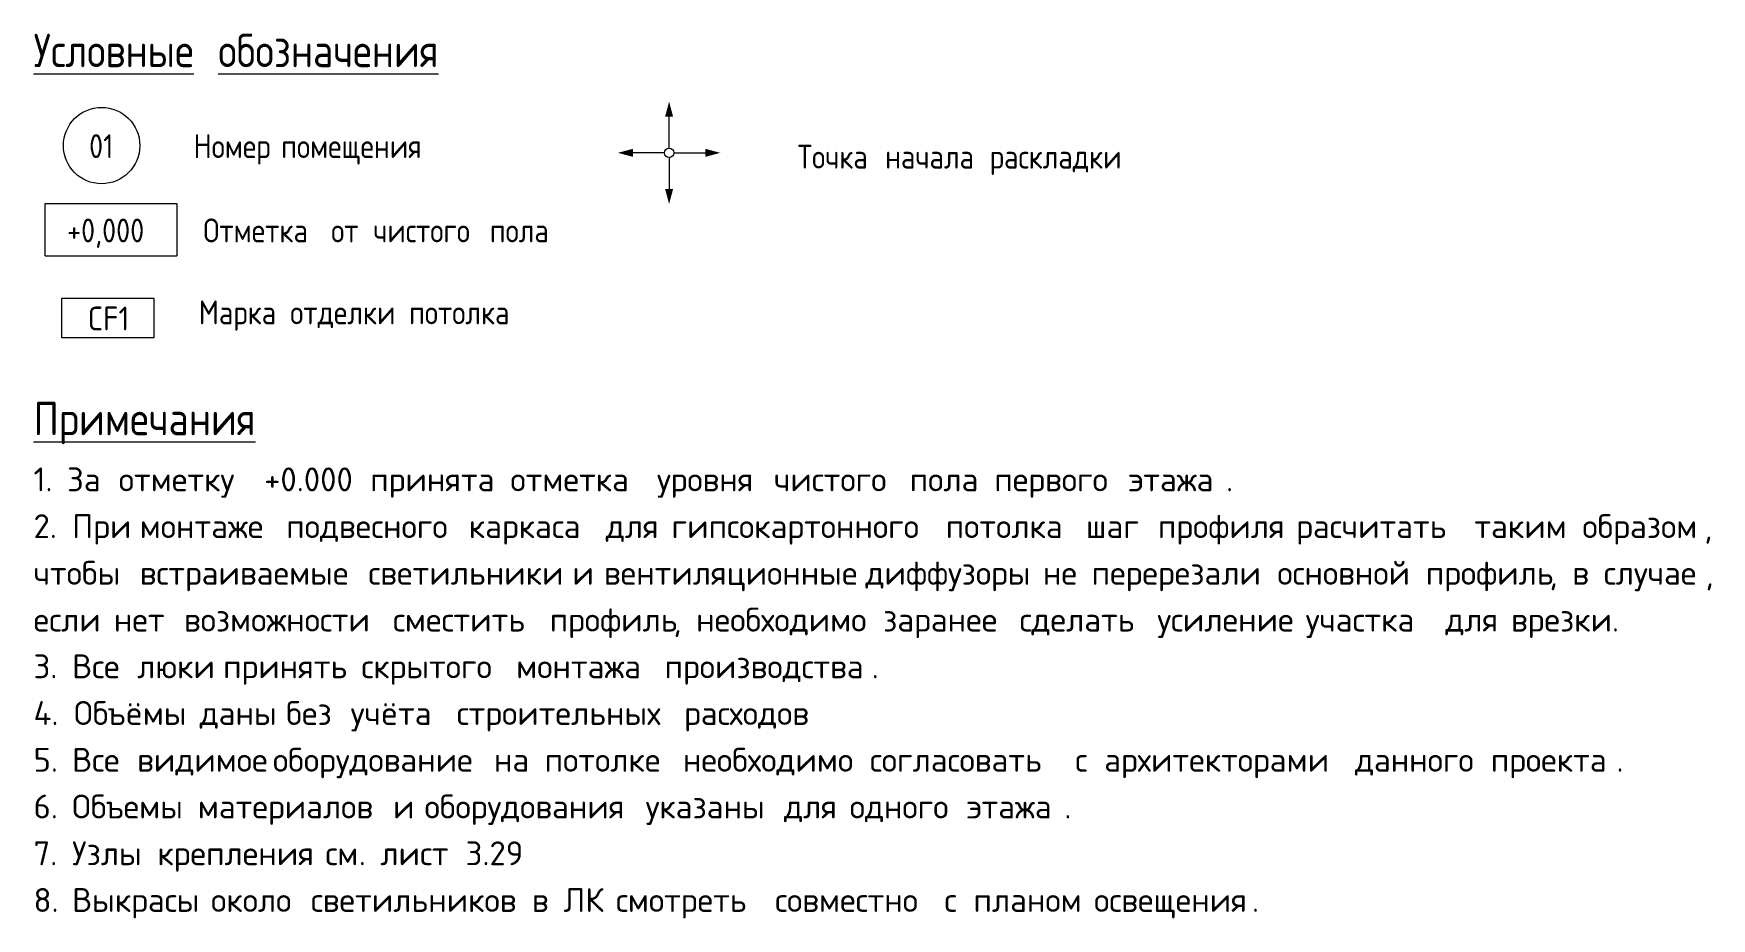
# Model space of a CAD drawing. Header units: millimetres. Extents: x 81676 to 276943, y -8553 to 29000.
# Drawn here: x 127127.6 to 127303.3, y 2923.4 to 3016 of the extents above; entities that cross this region are included whole.
import ezdxf

# ---------------------------------------------------------------- set-up
doc = ezdxf.new("R2010")
doc.units = ezdxf.units.MM
doc.layers.add('A-DETL', color=7, linetype='Continuous', lineweight=9)
doc.layers.add('G-ANNO-TEXT', color=7, linetype='Continuous', lineweight=9)
doc.layers.add('A-DETL-GENF-2', color=1, linetype='Continuous', lineweight=9, true_color=0xff0000)
doc.styles.add('GOST Common_3', font='GOST_Common.ttf', dxfattribs={"width": 0.9, "height": 3.5})
doc.styles.add('GOST Common_4', font='GOST_Common.ttf', dxfattribs={"width": 0.9, "height": 2.5})
doc.styles.add('ISOCPEUR_3', font='isocpeur.ttf', dxfattribs={"width": 0.9, "height": 2.5})
doc.styles.add('ISOCPEUR_4', font='isocpeur.ttf', dxfattribs={"height": 2.5})

msp = doc.modelspace()

# ---------------------------------------------------------------- hatches: boundary and pattern name
at = {"layer": 'A-DETL-GENF-2'}
for points in [[(127193.76, 3007.34), (127194.6, 3007.34), (127194.18, 3008.91)], [(127190.39, 3003.13), (127190.39, 3003.97), (127188.82, 3003.55)], [(127197.97, 3003.13), (127199.54, 3003.55), (127197.97, 3003.97)], [(127194.18, 2998.19), (127194.6, 2999.76), (127193.76, 2999.76)]]:
    msp.add_hatch(color=256, dxfattribs=at).paths.add_polyline_path(points)

# ---------------------------------------------------------------- linework, layer by layer
at = {"layer": 'A-DETL'}
for p, q in [((127194.18, 3004.05), (127194.18, 3007.34)), ((127193.68, 3003.55), (127190.39, 3003.55)), ((127194.18, 3003.05), (127194.18, 2999.76)), ((127194.68, 3003.55), (127197.97, 3003.55)), ((127128.83, 2998.25), (127142.63, 2998.25)), ((127128.83, 2992.75), (127128.83, 2998.25)), ((127142.63, 2998.25), (127142.63, 2992.75)), ((127128.83, 2992.75), (127142.63, 2992.75)), ((127130.59, 2988.32), (127140.23, 2988.32)), ((127130.59, 2984.19), (127130.59, 2988.32)), ((127140.23, 2988.32), (127140.23, 2984.19)), ((127140.23, 2984.19), (127130.59, 2984.19))]:
    msp.add_line(p, q, dxfattribs=at)
for centre, radius in [((127134.75, 3004.31), 4), ((127194.18, 3003.55), 0.5)]:
    msp.add_circle(centre, radius, dxfattribs=at)

# ---------------------------------------------------------------- texts
at = {"layer": 'G-ANNO-TEXT', "attachment_point": 1}
for s, insert, char_height, width, style in [('\\LУсловные', (127127.62, 3016.02), 3.5, 22.1506, 'GOST Common_3'), ('\\L\\fGOST Common|b0|i0|c204|p34|;\\W.9;\\L ', (127145.9, 3016.02), 3.5, 1.2987, 'GOST Common_3'), ('\\Lобозначения', (127146.97, 3016.02), 3.5, 30.1595, 'GOST Common_3'), ('01', (127133.44, 3005.5), 2.5, 3.319, 'GOST Common_4'), ('Номер', (127144.38, 3005.5), 2.5, 10.1734, 'GOST Common_4'), ('\\fGOST Common|b0|i0|c204|p34|;\\W.9; ', (127152.78, 3005.5), 2.5, 0.938, 'GOST Common_4'), ('помещения', (127153.55, 3005.5), 2.5, 18.543, 'GOST Common_4'), ('Точка', (127207.63, 3004.4), 2.5, 10.1734, 'GOST Common_4'), ('\\fGOST Common|b0|i0|c204|p34|;\\W.9; ', (127216.03, 3004.4), 2.5, 0.938, 'GOST Common_4'), ('начала', (127216.8, 3004.4), 2.5, 12.338, 'GOST Common_4'), ('\\fGOST Common|b0|i0|c204|p34|;\\W.9; ', (127226.98, 3004.4), 2.5, 0.938, 'GOST Common_4'), ('раскладки', (127227.75, 3004.4), 2.5, 17.6772, 'GOST Common_4'), ('+0,000', (127131.14, 2996.67), 2.5, 10.6785, 'GOST Common_4'), ('Отметка', (127145.4, 2996.67), 2.5, 15.2962, 'GOST Common_4'), ('\\fGOST Common|b0|i0|c204|p34|;\\W.9; ', (127158.02, 2996.67), 2.5, 0.938, 'GOST Common_4'), ('от', (127158.79, 2996.67), 2.5, 4.4013, 'GOST Common_4'), ('\\fGOST Common|b0|i0|c204|p34|;\\W.9; ', (127162.42, 2996.67), 2.5, 0.938, 'GOST Common_4'), ('чистого', (127163.2, 2996.67), 2.5, 13.8532, 'GOST Common_4'), ('\\fGOST Common|b0|i0|c204|p34|;\\W.9; ', (127174.63, 2996.67), 2.5, 0.938, 'GOST Common_4'), ('пола', (127175.4, 2996.67), 2.5, 8.0089, 'GOST Common_4'), ('\\fGOST Common|b0|i0|c204|p34|;\\W.9; ', (127182.01, 2996.67), 2.5, 0.938, 'GOST Common_4'), ('CF1', (127133.29, 2987.45), 2.5, 5.2671, 'ISOCPEUR_3'), ('Марка', (127144.92, 2988.09), 2.5, 10.6785, 'GOST Common_4'), ('\\fGOST Common|b0|i0|c204|p34|;\\W.9; ', (127153.73, 2988.09), 2.5, 0.938, 'GOST Common_4'), ('отделки', (127154.5, 2988.09), 2.5, 14.1418, 'GOST Common_4'), ('\\fGOST Common|b0|i0|c204|p34|;\\W.9; ', (127166.17, 2988.09), 2.5, 0.938, 'GOST Common_4'), ('потолка', (127166.94, 2988.09), 2.5, 14.3582, 'GOST Common_4'), ('\\LПримечания', (127127.62, 2977.47), 3.5, 28.4278, 'GOST Common_3'), ('1. ', (127127.62, 2970.6), 2.5, 4.2489, 'ISOCPEUR_4'), ('За', (127131.13, 2970.6), 2.5, 4.73, 'ISOCPEUR_4'), ('\\fISOCPEUR|b0|i0|c204|p34|; ', (127135.03, 2970.6), 2.5, 1.8439, 'ISOCPEUR_4'), ('отметку', (127136.55, 2970.6), 2.5, 16.5148, 'ISOCPEUR_4'), (' +0.000 ', (127150.18, 2970.6), 2.5, 15.3924, 'ISOCPEUR_4'), ('принята', (127162.88, 2970.6), 2.5, 15.9536, 'ISOCPEUR_4'), ('\\fISOCPEUR|b0|i0|c204|p34|; ', (127176.04, 2970.6), 2.5, 1.8439, 'ISOCPEUR_4'), ('отметка', (127177.56, 2970.6), 2.5, 16.7553, 'ISOCPEUR_4'), ('\\fISOCPEUR|b0|i0|c204|p34|; ', (127191.39, 2970.6), 2.5, 1.8439, 'ISOCPEUR_4'), ('уровня', (127192.91, 2970.6), 2.5, 12.9873, 'ISOCPEUR_4'), ('\\fISOCPEUR|b0|i0|c204|p34|; ', (127203.63, 2970.6), 2.5, 1.8439, 'ISOCPEUR_4'), ('чистого', (127205.15, 2970.6), 2.5, 15.3924, 'ISOCPEUR_4'), ('\\fISOCPEUR|b0|i0|c204|p34|; ', (127217.85, 2970.6), 2.5, 1.8439, 'ISOCPEUR_4'), ('пола', (127219.37, 2970.6), 2.5, 8.8987, 'ISOCPEUR_4'), ('\\fISOCPEUR|b0|i0|c204|p34|; ', (127226.71, 2970.6), 2.5, 1.8439, 'ISOCPEUR_4'), ('первого', (127228.23, 2970.6), 2.5, 15.1519, 'ISOCPEUR_4'), ('\\fISOCPEUR|b0|i0|c204|p34|; ', (127240.73, 2970.6), 2.5, 1.8439, 'ISOCPEUR_4'), ('этажа', (127242.26, 2970.6), 2.5, 12.4262, 'ISOCPEUR_4'), ('\\fISOCPEUR|b0|i0|c204|p34|;.', (127252.51, 2970.6), 2.5, 0.8819, 'ISOCPEUR_4'), ('2. ', (127127.62, 2965.7), 2.5, 4.8903, 'ISOCPEUR_4'), ('При', (127131.66, 2965.7), 2.5, 6.7342, 'ISOCPEUR_4'), ('\\fISOCPEUR|b0|i0|c204|p34|; ', (127137.22, 2965.7), 2.5, 1.8439, 'ISOCPEUR_4'), ('монтаже', (127138.74, 2965.7), 2.5, 16.7553, 'ISOCPEUR_4'), ('\\fISOCPEUR|b0|i0|c204|p34|; ', (127152.56, 2965.7), 2.5, 1.8439, 'ISOCPEUR_4'), ('подвесного', (127154.08, 2965.7), 2.5, 21.3249, 'ISOCPEUR_4'), ('\\fISOCPEUR|b0|i0|c204|p34|; ', (127171.68, 2965.7), 2.5, 1.8439, 'ISOCPEUR_4'), ('каркаса', (127173.2, 2965.7), 2.5, 15.5527, 'ISOCPEUR_4'), ('\\fISOCPEUR|b0|i0|c204|p34|; ', (127186.03, 2965.7), 2.5, 1.8439, 'ISOCPEUR_4'), ('для', (127187.55, 2965.7), 2.5, 6.4937, 'ISOCPEUR_4'), ('\\fISOCPEUR|b0|i0|c204|p34|; ', (127192.91, 2965.7), 2.5, 1.8439, 'ISOCPEUR_4'), ('гипсокартонного', (127194.43, 2965.7), 2.5, 32.9494, 'ISOCPEUR_4'), ('\\fISOCPEUR|b0|i0|c204|p34|; ', (127221.62, 2965.7), 2.5, 1.8439, 'ISOCPEUR_4'), ('потолка', (127223.14, 2965.7), 2.5, 15.9536, 'ISOCPEUR_4'), ('\\fISOCPEUR|b0|i0|c204|p34|; ', (127236.3, 2965.7), 2.5, 1.8439, 'ISOCPEUR_4'), ('шаг', (127237.82, 2965.7), 2.5, 7.2954, 'ISOCPEUR_4'), ('\\fISOCPEUR|b0|i0|c204|p34|; ', (127243.84, 2965.7), 2.5, 1.8439, 'ISOCPEUR_4'), ('профиля', (127245.36, 2965.7), 2.5, 15.7131, 'ISOCPEUR_4'), ('\\fISOCPEUR|b0|i0|c204|p34|; ', (127258.33, 2965.7), 2.5, 1.8439, 'ISOCPEUR_4'), ('расчитать', (127259.85, 2965.7), 2.5, 20.7637, 'ISOCPEUR_4'), ('\\fISOCPEUR|b0|i0|c204|p34|; ', (127276.98, 2965.7), 2.5, 1.8439, 'ISOCPEUR_4'), ('таким', (127278.5, 2965.7), 2.5, 11.865, 'ISOCPEUR_4'), ('\\fISOCPEUR|b0|i0|c204|p34|; ', (127288.29, 2965.7), 2.5, 1.8439, 'ISOCPEUR_4'), ('образом', (127289.81, 2965.7), 2.5, 15.4726, 'ISOCPEUR_4'), (',  ', (127302.58, 2965.7), 2.5, 4.73, 'ISOCPEUR_4'), ('чтобы', (127127.62, 2960.81), 2.5, 11.6245, 'ISOCPEUR_4'), ('\\fISOCPEUR|b0|i0|c204|p34|; ', (127137.22, 2960.81), 2.5, 1.8439, 'ISOCPEUR_4'), ('\\fISOCPEUR|b0|i0|c204|p34|; ', (127161.16, 2960.81), 2.5, 1.8439, 'ISOCPEUR_4'), ('\\fISOCPEUR|b0|i0|c204|p34|; ', (127182.53, 2960.81), 2.5, 1.8439, 'ISOCPEUR_4'), ('\\fISOCPEUR|b0|i0|c204|p34|; ', (127185.83, 2960.81), 2.5, 1.8439, 'ISOCPEUR_4'), ('\\fISOCPEUR|b0|i0|c204|p34|; ', (127213.22, 2960.81), 2.5, 1.8439, 'ISOCPEUR_4'), ('диффузоры', (127214.74, 2960.81), 2.5, 20.6835, 'ISOCPEUR_4'), ('\\fISOCPEUR|b0|i0|c204|p34|; ', (127231.8, 2960.81), 2.5, 1.8439, 'ISOCPEUR_4'), ('\\fISOCPEUR|b0|i0|c204|p34|; ', (127236.9, 2960.81), 2.5, 1.8439, 'ISOCPEUR_4'), ('\\fISOCPEUR|b0|i0|c204|p34|; ', (127256.34, 2960.81), 2.5, 1.8439, 'ISOCPEUR_4'), ('основной', (127257.87, 2960.81), 2.5, 16.9958, 'ISOCPEUR_4'), ('\\fISOCPEUR|b0|i0|c204|p34|; ', (127271.89, 2960.81), 2.5, 1.8439, 'ISOCPEUR_4'), ('профиль', (127273.41, 2960.81), 2.5, 15.7131, 'ISOCPEUR_4'), ('\\fISOCPEUR|b0|i0|c204|p34|; ', (127290.54, 2960.81), 2.5, 1.8439, 'ISOCPEUR_4'), ('встраиваемые', (127138.74, 2960.81), 2.5, 27.1772, 'ISOCPEUR_4'), ('светильники', (127162.68, 2960.81), 2.5, 24.0506, 'ISOCPEUR_4'), ('\\fISOCPEUR|b0|i0|c204|p34|;и', (127184.05, 2960.81), 2.5, 2.1646, 'ISOCPEUR_4'), ('вентиляционные', (127187.35, 2960.81), 2.5, 31.346, 'ISOCPEUR_4'), ('не', (127233.33, 2960.81), 2.5, 4.3291, 'ISOCPEUR_4'), ('перерезали', (127238.42, 2960.81), 2.5, 21.7257, 'ISOCPEUR_4'), ('\\fISOCPEUR|b0|i0|c204|p34|;в', (127288.76, 2960.81), 2.5, 2.1646, 'ISOCPEUR_4'), ('случае', (127292.06, 2960.81), 2.5, 12.9072, 'ISOCPEUR_4'), (', ', (127286.37, 2960.81), 2.5, 2.8861, 'ISOCPEUR_4'), (', ', (127302.71, 2960.81), 2.5, 2.8861, 'ISOCPEUR_4'), ('\\fISOCPEUR|b0|i0|c204|p34|; ', (127134.5, 2955.91), 2.5, 1.8439, 'ISOCPEUR_4'), ('\\fISOCPEUR|b0|i0|c204|p34|; ', (127141.85, 2955.91), 2.5, 1.8439, 'ISOCPEUR_4'), ('возможности', (127143.37, 2955.91), 2.5, 24.692, 'ISOCPEUR_4'), ('\\fISOCPEUR|b0|i0|c204|p34|; ', (127163.74, 2955.91), 2.5, 1.8439, 'ISOCPEUR_4'), ('\\fISOCPEUR|b0|i0|c204|p34|; ', (127180.14, 2955.91), 2.5, 1.8439, 'ISOCPEUR_4'), ('профиль', (127181.67, 2955.91), 2.5, 15.7131, 'ISOCPEUR_4'), ('необходимо', (127197.01, 2955.91), 2.5, 21.8861, 'ISOCPEUR_4'), ('\\fISOCPEUR|b0|i0|c204|p34|; ', (127215.07, 2955.91), 2.5, 1.8439, 'ISOCPEUR_4'), ('заранее', (127216.59, 2955.91), 2.5, 15.4726, 'ISOCPEUR_4'), ('\\fISOCPEUR|b0|i0|c204|p34|; ', (127229.36, 2955.91), 2.5, 1.8439, 'ISOCPEUR_4'), ('\\fISOCPEUR|b0|i0|c204|p34|; ', (127243.78, 2955.91), 2.5, 1.8439, 'ISOCPEUR_4'), ('\\fISOCPEUR|b0|i0|c204|p34|; ', (127259.32, 2955.91), 2.5, 1.8439, 'ISOCPEUR_4'), ('\\fISOCPEUR|b0|i0|c204|p34|; ', (127273.94, 2955.91), 2.5, 1.8439, 'ISOCPEUR_4'), ('\\fISOCPEUR|b0|i0|c204|p34|; ', (127280.82, 2955.91), 2.5, 1.8439, 'ISOCPEUR_4'), ('врезки', (127282.34, 2955.91), 2.5, 12.827, 'ISOCPEUR_4'), ('если', (127127.62, 2955.91), 2.5, 8.3376, 'ISOCPEUR_4'), ('нет', (127136.03, 2955.91), 2.5, 7.0549, 'ISOCPEUR_4'), ('сместить', (127165.26, 2955.91), 2.5, 18.038, 'ISOCPEUR_4'), ('сделать', (127230.88, 2955.91), 2.5, 15.6329, 'ISOCPEUR_4'), ('усиление', (127245.3, 2955.91), 2.5, 16.9958, 'ISOCPEUR_4'), ('участка', (127260.84, 2955.91), 2.5, 15.8734, 'ISOCPEUR_4'), ('для', (127275.46, 2955.91), 2.5, 6.4937, 'ISOCPEUR_4'), ('\\fISOCPEUR|b0|i0|c204|p34|;.', (127292.92, 2955.91), 2.5, 0.8819, 'ISOCPEUR_4'), (', ', (127194.63, 2955.91), 2.5, 2.8861, 'ISOCPEUR_4'), ('3. ', (127127.62, 2951.02), 2.5, 4.8903, 'ISOCPEUR_4'), ('Все', (127131.66, 2951.02), 2.5, 6.4135, 'ISOCPEUR_4'), ('\\fISOCPEUR|b0|i0|c204|p34|; ', (127136.95, 2951.02), 2.5, 1.8439, 'ISOCPEUR_4'), ('люки', (127138.47, 2951.02), 2.5, 9.0591, 'ISOCPEUR_4'), ('\\fISOCPEUR|b0|i0|c204|p34|; ', (127145.95, 2951.02), 2.5, 1.8439, 'ISOCPEUR_4'), ('принять', (127147.47, 2951.02), 2.5, 15.7131, 'ISOCPEUR_4'), ('\\fISOCPEUR|b0|i0|c204|p34|; ', (127160.43, 2951.02), 2.5, 1.8439, 'ISOCPEUR_4'), ('скрытого', (127161.95, 2951.02), 2.5, 17.7975, 'ISOCPEUR_4'), ('\\fISOCPEUR|b0|i0|c204|p34|; ', (127176.64, 2951.02), 2.5, 1.8439, 'ISOCPEUR_4'), ('монтажа', (127178.16, 2951.02), 2.5, 16.9958, 'ISOCPEUR_4'), ('\\fISOCPEUR|b0|i0|c204|p34|; ', (127192.18, 2951.02), 2.5, 1.8439, 'ISOCPEUR_4'), ('производства', (127193.7, 2951.02), 2.5, 26.2954, 'ISOCPEUR_4'), ('\\fISOCPEUR|b0|i0|c204|p34|;.', (127215.4, 2951.02), 2.5, 0.8819, 'ISOCPEUR_4'), ('4. ', (127127.62, 2946.13), 2.5, 5.1308, 'ISOCPEUR_4'), ('Объёмы', (127131.86, 2946.13), 2.5, 14.1097, 'ISOCPEUR_4'), ('\\fISOCPEUR|b0|i0|c204|p34|; ', (127143.5, 2946.13), 2.5, 1.8439, 'ISOCPEUR_4'), ('даны', (127145.02, 2946.13), 2.5, 9.1392, 'ISOCPEUR_4'), ('\\fISOCPEUR|b0|i0|c204|p34|; ', (127152.56, 2946.13), 2.5, 1.8439, 'ISOCPEUR_4'), ('без', (127154.08, 2946.13), 2.5, 6.3333, 'ISOCPEUR_4'), ('\\fISOCPEUR|b0|i0|c204|p34|; ', (127159.31, 2946.13), 2.5, 1.8439, 'ISOCPEUR_4'), ('учёта', (127160.83, 2946.13), 2.5, 11.6245, 'ISOCPEUR_4'), ('\\fISOCPEUR|b0|i0|c204|p34|; ', (127170.42, 2946.13), 2.5, 1.8439, 'ISOCPEUR_4'), ('строительных', (127171.94, 2946.13), 2.5, 27.0169, 'ISOCPEUR_4'), ('\\fISOCPEUR|b0|i0|c204|p34|; ', (127194.23, 2946.13), 2.5, 1.8439, 'ISOCPEUR_4'), ('расходов', (127195.75, 2946.13), 2.5, 17.2363, 'ISOCPEUR_4'), ('5. ', (127127.62, 2941.23), 2.5, 4.8903, 'ISOCPEUR_4'), ('Все', (127131.66, 2941.23), 2.5, 6.4135, 'ISOCPEUR_4'), ('\\fISOCPEUR|b0|i0|c204|p34|; ', (127136.95, 2941.23), 2.5, 1.8439, 'ISOCPEUR_4'), ('видимое', (127138.47, 2941.23), 2.5, 15.3924, 'ISOCPEUR_4'), ('\\fISOCPEUR|b0|i0|c204|p34|; ', (127151.17, 2941.23), 2.5, 1.8439, 'ISOCPEUR_4'), ('оборудование', (127152.69, 2941.23), 2.5, 26.2152, 'ISOCPEUR_4'), ('\\fISOCPEUR|b0|i0|c204|p34|; ', (127174.32, 2941.23), 2.5, 1.8439, 'ISOCPEUR_4'), ('на', (127175.84, 2941.23), 2.5, 4.5696, 'ISOCPEUR_4'), ('\\fISOCPEUR|b0|i0|c204|p34|; ', (127179.62, 2941.23), 2.5, 1.8439, 'ISOCPEUR_4'), ('потолке', (127181.14, 2941.23), 2.5, 15.7131, 'ISOCPEUR_4'), ('\\fISOCPEUR|b0|i0|c204|p34|; ', (127194.1, 2941.23), 2.5, 1.8439, 'ISOCPEUR_4'), ('необходимо', (127195.62, 2941.23), 2.5, 21.8861, 'ISOCPEUR_4'), ('\\fISOCPEUR|b0|i0|c204|p34|; ', (127213.68, 2941.23), 2.5, 1.8439, 'ISOCPEUR_4'), ('согласовать', (127215.2, 2941.23), 2.5, 24.211, 'ISOCPEUR_4'), ('\\fISOCPEUR|b0|i0|c204|p34|; ', (127235.18, 2941.23), 2.5, 1.8439, 'ISOCPEUR_4'), ('\\fISOCPEUR|b0|i0|c204|p34|;с', (127236.7, 2941.23), 2.5, 1.8439, 'ISOCPEUR_4'), ('\\fISOCPEUR|b0|i0|c204|p34|; ', (127238.22, 2941.23), 2.5, 1.8439, 'ISOCPEUR_4'), ('архитекторами', (127239.74, 2941.23), 2.5, 29.9831, 'ISOCPEUR_4'), ('\\fISOCPEUR|b0|i0|c204|p34|; ', (127264.48, 2941.23), 2.5, 1.8439, 'ISOCPEUR_4'), ('данного', (127266, 2941.23), 2.5, 15.3924, 'ISOCPEUR_4'), ('\\fISOCPEUR|b0|i0|c204|p34|; ', (127278.7, 2941.23), 2.5, 1.8439, 'ISOCPEUR_4'), ('проекта', (127280.22, 2941.23), 2.5, 15.9536, 'ISOCPEUR_4'), ('\\fISOCPEUR|b0|i0|c204|p34|;.', (127293.39, 2941.23), 2.5, 0.8819, 'ISOCPEUR_4'), ('6. ', (127127.62, 2936.34), 2.5, 4.8903, 'ISOCPEUR_4'), ('Объемы', (127131.66, 2936.34), 2.5, 14.1097, 'ISOCPEUR_4'), ('\\fISOCPEUR|b0|i0|c204|p34|; ', (127143.3, 2936.34), 2.5, 1.8439, 'ISOCPEUR_4'), ('\\fISOCPEUR|b0|i0|c204|p34|; ', (127163.74, 2936.34), 2.5, 1.8439, 'ISOCPEUR_4'), ('\\fISOCPEUR|b0|i0|c204|p34|; ', (127167.05, 2936.34), 2.5, 1.8439, 'ISOCPEUR_4'), ('оборудования', (127168.57, 2936.34), 2.5, 26.2152, 'ISOCPEUR_4'), ('\\fISOCPEUR|b0|i0|c204|p34|; ', (127190.2, 2936.34), 2.5, 1.8439, 'ISOCPEUR_4'), ('\\fISOCPEUR|b0|i0|c204|p34|; ', (127204.68, 2936.34), 2.5, 1.8439, 'ISOCPEUR_4'), ('\\fISOCPEUR|b0|i0|c204|p34|; ', (127211.56, 2936.34), 2.5, 1.8439, 'ISOCPEUR_4'), ('\\fISOCPEUR|b0|i0|c204|p34|; ', (127223.8, 2936.34), 2.5, 1.8439, 'ISOCPEUR_4'), ('материалов', (127144.82, 2936.34), 2.5, 22.9283, 'ISOCPEUR_4'), ('\\fISOCPEUR|b0|i0|c204|p34|;и', (127165.26, 2936.34), 2.5, 2.1646, 'ISOCPEUR_4'), ('указаны', (127191.72, 2936.34), 2.5, 15.7131, 'ISOCPEUR_4'), ('для', (127206.21, 2936.34), 2.5, 6.4937, 'ISOCPEUR_4'), ('одного', (127213.09, 2936.34), 2.5, 12.9873, 'ISOCPEUR_4'), ('этажа', (127225.32, 2936.34), 2.5, 12.4262, 'ISOCPEUR_4'), ('\\fISOCPEUR|b0|i0|c204|p34|;.', (127235.57, 2936.34), 2.5, 0.8819, 'ISOCPEUR_4'), ('7. ', (127127.62, 2931.44), 2.5, 4.8903, 'ISOCPEUR_4'), ('Узлы', (127131.66, 2931.44), 2.5, 8.9789, 'ISOCPEUR_4'), ('\\fISOCPEUR|b0|i0|c204|p34|; ', (127139.07, 2931.44), 2.5, 1.8439, 'ISOCPEUR_4'), ('\\fISOCPEUR|b0|i0|c204|p34|; ', (127156.66, 2931.44), 2.5, 1.8439, 'ISOCPEUR_4'), (' 3.29', (127171.28, 2931.44), 2.5, 9.2194, 'ISOCPEUR_4'), ('крепления', (127140.59, 2931.44), 2.5, 19.481, 'ISOCPEUR_4'), ('см', (127158.18, 2931.44), 2.5, 4.2489, 'ISOCPEUR_4'), ('. ', (127161.69, 2931.44), 2.5, 2.7257, 'ISOCPEUR_4'), ('лист', (127163.94, 2931.44), 2.5, 8.8987, 'ISOCPEUR_4'), ('8. ', (127127.62, 2926.55), 2.5, 4.8903, 'ISOCPEUR_4'), ('Выкрасы', (127131.66, 2926.55), 2.5, 15.7932, 'ISOCPEUR_4'), ('\\fISOCPEUR|b0|i0|c204|p34|; ', (127144.69, 2926.55), 2.5, 1.8439, 'ISOCPEUR_4'), ('около', (127146.21, 2926.55), 2.5, 10.8228, 'ISOCPEUR_4'), ('\\fISOCPEUR|b0|i0|c204|p34|; ', (127155.14, 2926.55), 2.5, 1.8439, 'ISOCPEUR_4'), ('светильников', (127156.66, 2926.55), 2.5, 26.2152, 'ISOCPEUR_4'), ('\\fISOCPEUR|b0|i0|c204|p34|; ', (127178.29, 2926.55), 2.5, 1.8439, 'ISOCPEUR_4'), ('\\fISOCPEUR|b0|i0|c204|p34|;в', (127179.81, 2926.55), 2.5, 2.1646, 'ISOCPEUR_4'), ('\\fISOCPEUR|b0|i0|c204|p34|; ', (127181.6, 2926.55), 2.5, 1.8439, 'ISOCPEUR_4'), ('ЛК', (127183.12, 2926.55), 2.5, 4.8101, 'ISOCPEUR_4'), ('\\fISOCPEUR|b0|i0|c204|p34|; ', (127187.09, 2926.55), 2.5, 1.8439, 'ISOCPEUR_4'), ('смотреть', (127188.61, 2926.55), 2.5, 18.3586, 'ISOCPEUR_4'), ('\\fISOCPEUR|b0|i0|c204|p34|; ', (127203.76, 2926.55), 2.5, 1.8439, 'ISOCPEUR_4'), ('совместно', (127205.28, 2926.55), 2.5, 19.6413, 'ISOCPEUR_4'), ('\\fISOCPEUR|b0|i0|c204|p34|; ', (127221.49, 2926.55), 2.5, 1.8439, 'ISOCPEUR_4'), ('\\fISOCPEUR|b0|i0|c204|p34|;с', (127223.01, 2926.55), 2.5, 1.8439, 'ISOCPEUR_4'), ('\\fISOCPEUR|b0|i0|c204|p34|; ', (127224.53, 2926.55), 2.5, 1.8439, 'ISOCPEUR_4'), ('планом', (127226.05, 2926.55), 2.5, 13.4684, 'ISOCPEUR_4'), ('\\fISOCPEUR|b0|i0|c204|p34|; ', (127237.16, 2926.55), 2.5, 1.8439, 'ISOCPEUR_4'), ('освещения', (127238.68, 2926.55), 2.5, 20.0422, 'ISOCPEUR_4'), ('\\fISOCPEUR|b0|i0|c204|p34|;.', (127255.22, 2926.55), 2.5, 0.8819, 'ISOCPEUR_4')]:
    msp.add_mtext(s, dxfattribs=dict(at, insert=insert, char_height=char_height, width=width, style=style))

doc.saveas('drawing.dxf')
